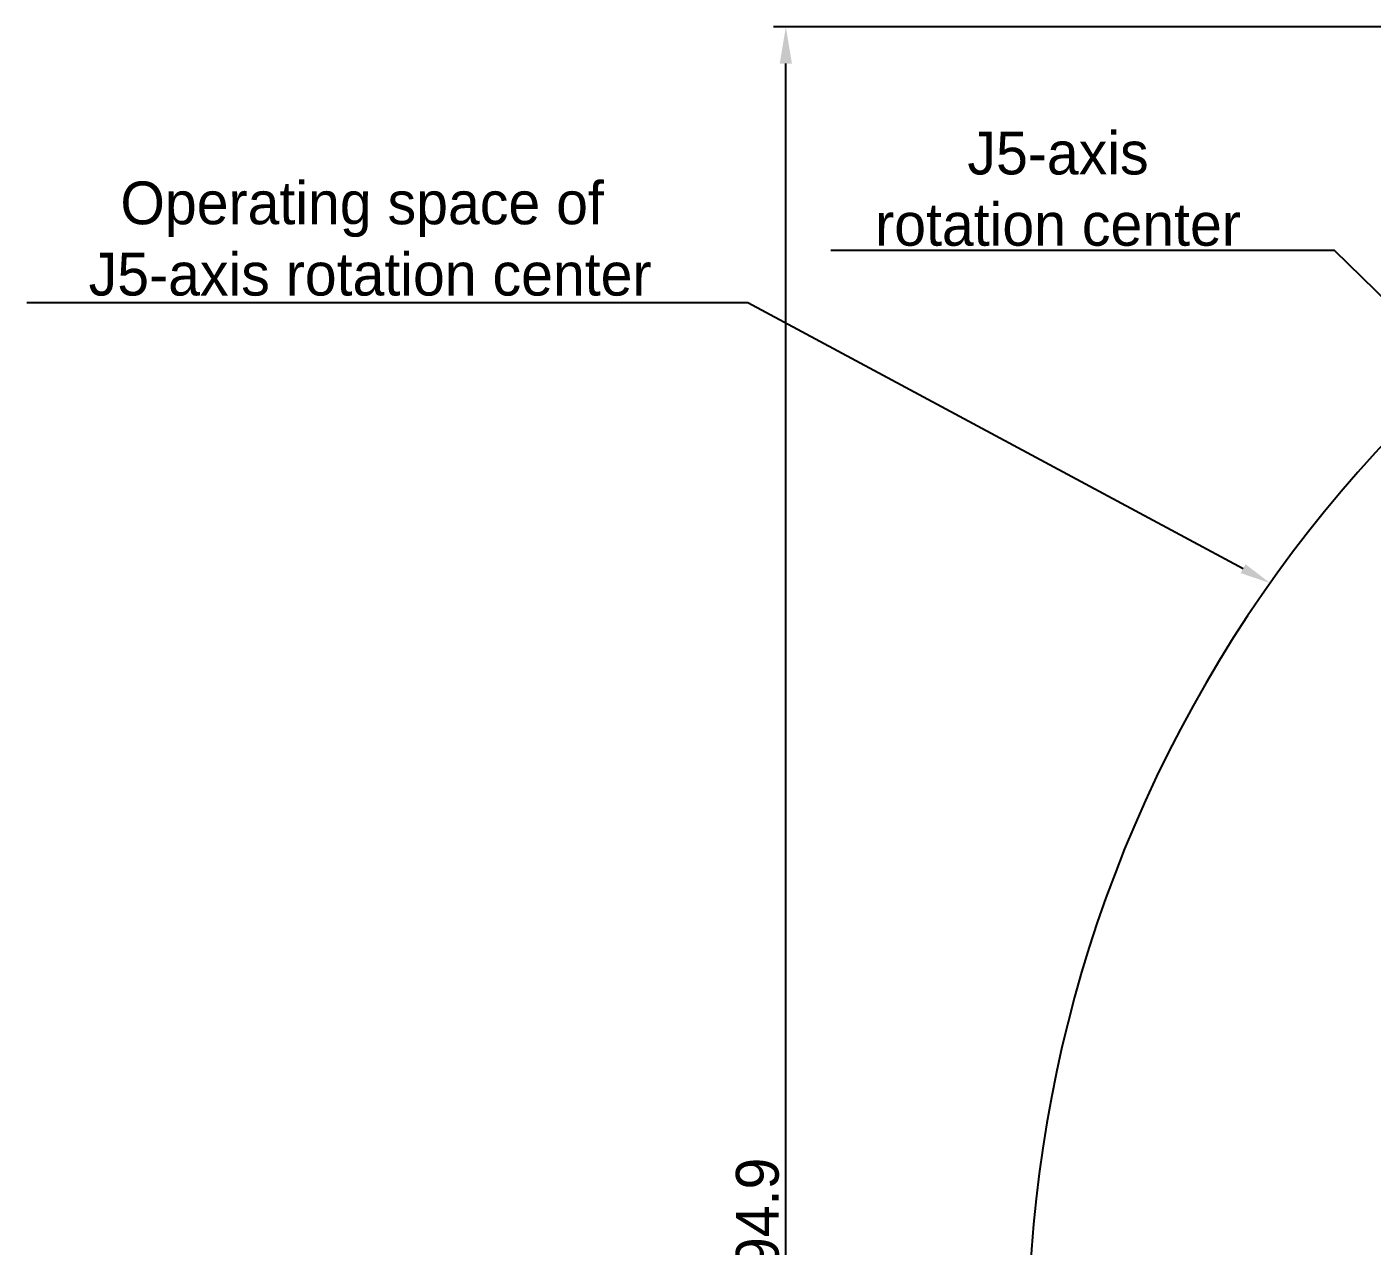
# Model space of a CAD drawing. Header units: millimetres. Extents: x 4086 to 8300, y 123 to 1549.
# Drawn here: x 7336.1 to 7556.2, y 1124.5 to 1324 of the extents above; entities that cross this region are included whole.
import ezdxf
from ezdxf import colors
from ezdxf.entities.mleader import LeaderData, LeaderLine
from ezdxf.math import Vec2, Vec3

# ---------------------------------------------------------------- set-up
doc = ezdxf.new("R2010")
doc.units = ezdxf.units.MM
for name, color, linetype in [('多重引线', 7, 'Continuous'), ('尺寸标注', 7, 'Continuous'), ('运动范围', 7, 'Continuous')]:
    doc.layers.add(name, color=color, linetype=linetype)
doc.styles.add('思源黑', font='SourceHanSansCN-Normal.ttf')
doc.dimstyles.new('尺寸标注_1_4比例', dxfattribs={"dimtxt": 7, "dimasz": 6, "dimexe": 2, "dimexo": 1.5, "dimgap": 1, "dimtad": 1, "dimdec": 1, "dimlfac": 4, "dimdsep": 46, "dimtxsty": '思源黑', "dimcen": 0.09, "dimadec": 0, "dimazin": 0, "dimtp": 0.01, "dimtm": 0.01, "dimtfac": 1, "dimtdec": 1, "dimtofl": 0, "dimtmove": 0, "dimatfit": 3, "dimfxl": 1, "dimtolj": 1, "dimarcsym": 0})

# ---------------------------------------------------------------- blocks, each defined once
blk = doc.blocks.new('*D986')
at = {"layer": 'Defpoints', "color": 0}
for p in [(7460.27, 1323.98), (7715.4, 1323.98), (7637.62, 925.25)]:
    blk.add_point(p, dxfattribs=at)
at = {"layer": '尺寸标注', "color": 0, "lineweight": -2}
for p, q in [((7713.9, 1323.98), (7458.27, 1323.98)), ((7460.27, 931.25), (7460.27, 1317.98)), ((7636.12, 925.25), (7458.27, 925.25))]:
    blk.add_line(p, q, dxfattribs=at)
at = {"layer": '尺寸标注', "color": 0}
for points in [[(7461.27, 1317.98), (7459.27, 1317.98), (7460.27, 1323.98)], [(7459.27, 931.25), (7461.27, 931.25), (7460.27, 925.25)]]:
    blk.add_solid(points, dxfattribs=at)
at = {"layer": '尺寸标注', "color": 0, "insert": (7455.65, 1124.62), "char_height": 7, "attachment_point": 5, "rotation": 90, "style": '思源黑'}
blk.add_mtext('\\A1;1594.9', dxfattribs=at)

msp = doc.modelspace()

# ---------------------------------------------------------------- linework, layer by layer
at = {"layer": '运动范围'}
msp.add_arc((7715.4003, 1108.5081), 215.4751, 10, 225, dxfattribs=at)

# ---------------------------------------------------------------- dimensions: what is measured, and where the dimension line sits
at = {"layer": '尺寸标注'}
dim = msp.add_linear_dim(base=(7460.272, 1323.9832), p1=(7637.6186, 925.2512), p2=(7715.4003, 1323.9832), angle=90, dimstyle='尺寸标注_1_4比例', dxfattribs=at)
dim.commit()
dim.dimension.update_dxf_attribs({"geometry": '*D986', "text_midpoint": (7455.6476, 1124.6172)})

# ---------------------------------------------------------------- leaders
at = {"layer": '多重引线'}
ml = msp.add_multileader_mtext('Standard', dxfattribs=at)
ml.set_content('{\\C256;J5-axis \\Protation center }', style='思源黑')
ml.set_leader_properties(linetype='ByLayer')
ml.build(insert=Vec2(0, 0))
ml.multileader.update_dxf_attribs({"text_left_attachment_type": 5, "text_right_attachment_type": 5, "dogleg_length": 10, "arrow_head_size": 5})
ctx = ml.context
ctx.base_point, ctx.char_height, ctx.arrow_head_size, ctx.landing_gap_size, ctx.plane_origin = Vec3(7469.5885, 1287.3792), 7, 5, 2.5, Vec3(7794.6421, 1412.8135)
ctx.left_attachment, ctx.right_attachment, ctx.text_align_type = 5, 5, 1
notes = []
notes.append((ctx, [(0, (1, 1, 0), (7550.0175, 1287.3792), (-1, 0), 10, [(0, [(7610.4109, 1228.5081)], 0, [])])]))
ctx.mtext.insert, ctx.mtext.alignment, ctx.mtext.flow_direction = Vec3(7504.803, 1306.8395), 2, 5
ml = msp.add_multileader_mtext('Standard', dxfattribs=at)
ml.set_content('{\\C256;Operating space of\\P J5-axis rotation center }', style='思源黑')
ml.set_leader_properties(linetype='ByLayer')
ml.build(insert=Vec2(0, 0))
ml.multileader.update_dxf_attribs({"text_left_attachment_type": 5, "text_right_attachment_type": 5, "dogleg_length": 10, "arrow_head_size": 5})
ctx = ml.context
ctx.base_point, ctx.char_height, ctx.arrow_head_size, ctx.landing_gap_size, ctx.plane_origin = Vec3(7337.854, 1278.8249), 7, 5, 2.5, Vec3(7602.8695, 1381.7299)
ctx.left_attachment, ctx.right_attachment, ctx.text_align_type = 5, 5, 1
notes.append((ctx, [(0, (1, 1, 0), (7454.048, 1278.8249), (-1, 0), 10, [(0, [(7539.4989, 1232.9598)], 0, [])])]))
ctx.mtext.insert, ctx.mtext.alignment, ctx.mtext.flow_direction = Vec3(7390.951, 1298.687), 2, 5
for ctx, leaders in notes:
    for number, flags, end, landing, length, lines in leaders:
        leader = LeaderData()
        leader.index, (leader.has_last_leader_line, leader.has_dogleg_vector, leader.attachment_direction) = number, flags
        leader.last_leader_point, leader.dogleg_vector, leader.dogleg_length = Vec3(end), Vec3(landing), length
        for number, points, colour, breaks in lines:
            line = LeaderLine()
            line.index, line.vertices, line.color, line.breaks = number, Vec3.list(points), colors.encode_raw_color(colour), breaks
            leader.lines.append(line)
        ctx.leaders.append(leader)

doc.saveas('drawing.dxf')
